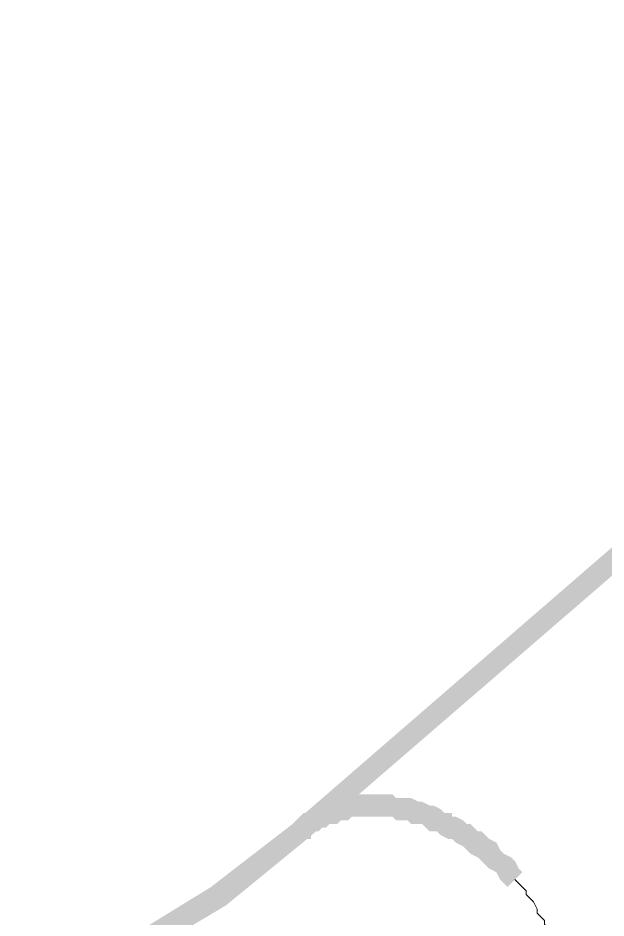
# Model space of a CAD drawing. Header units: millimetres. Extents: x -71336 to -35435, y -26189 to 22712.
# Drawn here: x -41057.42 to -41054.04, y -5462.28 to -5457.1 of the extents above; entities that cross this region are included whole.
import ezdxf
from ezdxf.enums import TextEntityAlignment as Align

# ---------------------------------------------------------------- set-up
doc = ezdxf.new("R2010")
doc.units = ezdxf.units.MM
doc.layers.add('SC - Equipment', color=7, linetype='Continuous', lineweight=13)
doc.styles.get("Standard").update_dxf_attribs({"font": 'arial.ttf', "height": 35})

# ---------------------------------------------------------------- blocks, each defined once
blk = doc.blocks.new('BARCO CLICKSHARE BUTTON WITH TEXT - SCHEMATIC')
at = {"layer": 'SC - Equipment', "lineweight": 0, "transparency": 33554687}
for points in [[(-12.9587, -20.4521), (-12.9801, -20.4307), (-13.0014, -20.4094), (-13.0228, -20.3667), (-13.0655, -20.3453), (-13.0868, -20.324), (-13.1082, -20.3026), (-13.1295, -20.2813), (-13.1722, -20.2599), (-13.1936, -20.2386), (-13.2149, -20.2172), (-13.2576, -20.1959), (-13.2149, -20.1532), (-13.2576, -20.1959), (-13.2576, -20.1959), (-13.2789, -20.1745), (-13.3003, -20.1745), (-13.343, -20.1532), (-13.3643, -20.1318), (-13.407, -20.1318), (-13.4284, -20.1105), (-13.4497, -20.0891), (-13.4924, -20.0891), (-13.5138, -20.0891), (-13.5351, -20.0678), (-13.5778, -20.0678), (-13.5992, -20.0678), (-13.6205, -20.0464), (-13.6419, -20.0464), (-13.6632, -20.0464), (-13.7059, -20.0464), (-13.7273, -20.0464), (-13.7486, -20.0464), (-13.77, -20.0464), (-13.7913, -20.0464), (-13.834, -20.0464), (-13.8554, -20.0464), (-13.8767, -20.0678), (-13.8767, -20.0678), (-13.8981, -20.0678), (-13.9194, -20.0678), (-13.9408, -20.0891), (-13.9621, -20.0891), (-13.9835, -20.0891), (-14.0048, -20.1105), (-14.0048, -20.1105), (-14.0262, -20.1105), (-14.0475, -20.1318), (-14.0689, -20.1318), (-14.0902, -20.1532), (-14.0902, -20.1745), (-14.1115, -20.1745), (-14.1969, -20.0891), (-14.1756, -20.0678), (-14.1756, -20.0678), (-14.1542, -20.0464), (-14.1542, -20.0464), (-14.1329, -20.0251), (-14.1329, -20.0251), (-14.1115, -20.0251), (-14.1115, -20.0251), (-14.0902, -20.0037), (-14.0902, -20.0037), (-14.0689, -19.9824), (-14.0689, -19.9824), (-14.0689, -19.9824), (-14.0475, -19.9824), (-14.0262, -19.9824), (-14.0262, -19.9824), (-14.0048, -19.961), (-14.0048, -19.961), (-13.9835, -19.961), (-13.9835, -19.961), (-13.9621, -19.9397), (-13.9621, -19.9397), (-13.9194, -19.9397), (-13.9194, -19.9397), (-13.8981, -19.9397), (-13.8981, -19.9397), (-13.8981, -19.9397), (-13.8981, -19.9397), (-13.8767, -19.9397), (-13.8767, -19.9397), (-13.834, -19.9184), (-13.834, -19.9184), (-13.8127, -19.9184), (-13.8127, -19.9184), (-13.7913, -19.9184), (-13.7913, -19.9184), (-13.7486, -19.9184), (-13.7486, -19.9184), (-13.7273, -19.9184), (-13.7273, -19.9184), (-13.6846, -19.9184), (-13.6846, -19.9184), (-13.6632, -19.9184), (-13.6632, -19.9184), (-13.6205, -19.9184), (-13.6205, -19.9184), (-13.5992, -19.9397), (-13.5992, -19.9397), (-13.5565, -19.9397), (-13.5565, -19.9397), (-13.5351, -19.9397), (-13.5351, -19.9397), (-13.5138, -19.9397), (-13.5138, -19.9397), (-13.4711, -19.961), (-13.4711, -19.961), (-13.4497, -19.961), (-13.4497, -19.961), (-13.407, -19.9824), (-13.407, -19.9824), (-13.3857, -19.9824), (-13.3857, -19.9824), (-13.343, -20.0037), (-13.343, -20.0037), (-13.3216, -20.0251), (-13.3216, -20.0251), (-13.2789, -20.0251), (-13.2789, -20.0464), (-13.2576, -20.0464), (-13.2576, -20.0464), (-13.2149, -20.0678), (-13.2149, -20.0678), (-13.1936, -20.0891), (-13.1936, -20.0891), (-13.1722, -20.0891), (-13.1722, -20.0891), (-13.1509, -20.1105), (-13.1509, -20.1105), (-13.1295, -20.1318), (-13.1082, -20.1318), (-13.0868, -20.1532), (-13.0868, -20.1532), (-13.0655, -20.1745), (-13.0655, -20.1745), (-13.0228, -20.1959), (-13.0228, -20.1959), (-13.0014, -20.2386), (-13.0014, -20.2386), (-12.9801, -20.2599), (-12.9801, -20.2599), (-12.9374, -20.2813), (-12.9374, -20.2813), (-12.916, -20.3026), (-12.916, -20.3026), (-12.8947, -20.3453), (-12.8947, -20.3453), (-12.8733, -20.3667)], [(-14.1115, -20.1745), (-14.5812, -20.5588), (-15.1576, -20.9004), (-15.7127, -21.1993), (-15.7767, -21.0712), (-15.2217, -20.7937), (-14.6666, -20.4521), (-14.1969, -20.0891)]]:
    blk.add_hatch(color=7, dxfattribs=at).paths.add_polyline_path(points)
at = {"layer": 'SC - Equipment', "color": 7, "lineweight": 0, "transparency": 33554687}
blk.add_lwpolyline([(-12.916, -20.4094), (-12.8947, -20.4307), (-12.8733, -20.4521), (-12.852, -20.4734), (-12.852, -20.4948), (-12.8306, -20.5161), (-12.8093, -20.5375), (-12.7879, -20.5802), (-12.7879, -20.6015), (-12.7666, -20.6229), (-12.7452, -20.6442), (-12.7452, -20.6656, -0.292843), (-12.7452, -21.5409), (-12.7452, -21.5622), (-12.7666, -21.5836), (-12.7879, -21.6049), (-12.8093, -21.6263), (-12.8306, -21.6476)], format="xyb", dxfattribs=at)
for points in [[(-14.1969, -20.0891), (-5.8709, -12.8733), (-14.1115, -20.1745), (-5.7856, -12.98)], [(-4.4192, -14.4317), (-12.8093, -21.7116), (-4.4833, -14.3463), (-12.8733, -21.6049)]]:
    blk.add_solid(points, dxfattribs=at)
at = {"ltscale": 5}
for tag, p in [('MAKE', (0, 10.9753)), ('MODEL', (0, 5.9753))]:
    blk.add_attdef(tag, text='', height=2.5, dxfattribs=at).set_placement(p, align=Align.MIDDLE_CENTER)
at = {"ltscale": 5, "flags": 1}
for tag, p in [('ROOM_TYPE', (45, -5)), ('LOCATION', (45, -10)), ('RACK_EQUIPMENT_(Y/N)', (45, -15)), ('IP_(Y/N)', (45, -30)), ('POE(WATT)', (45, -35)), ('AMP(@240V)', (45, -40)), ('WATT', (45, -45)), ('BTU/H', (45, -50)), ('WEIGHT(KG)', (45, -55)), ('TRANSFORMER_TAPS', (45, -60))]:
    blk.add_attdef(tag, p, '', height=2.5, dxfattribs=at)
for tag, p in [('DESCRIPTION', (56.9608, -23.892)), ('BRACKET', (53.1547, -63.4953))]:
    blk.add_attdef(tag, text='', height=2.5, dxfattribs=at).set_placement(p, align=Align.MIDDLE_CENTER)

msp = doc.modelspace()

# ---------------------------------------------------------------- block references
at = {"ltscale": 5}
msp.add_blockref('BARCO CLICKSHARE BUTTON WITH TEXT - SCHEMATIC', (-41041.6451, -5441.6538), dxfattribs=at)

doc.saveas('drawing.dxf')
